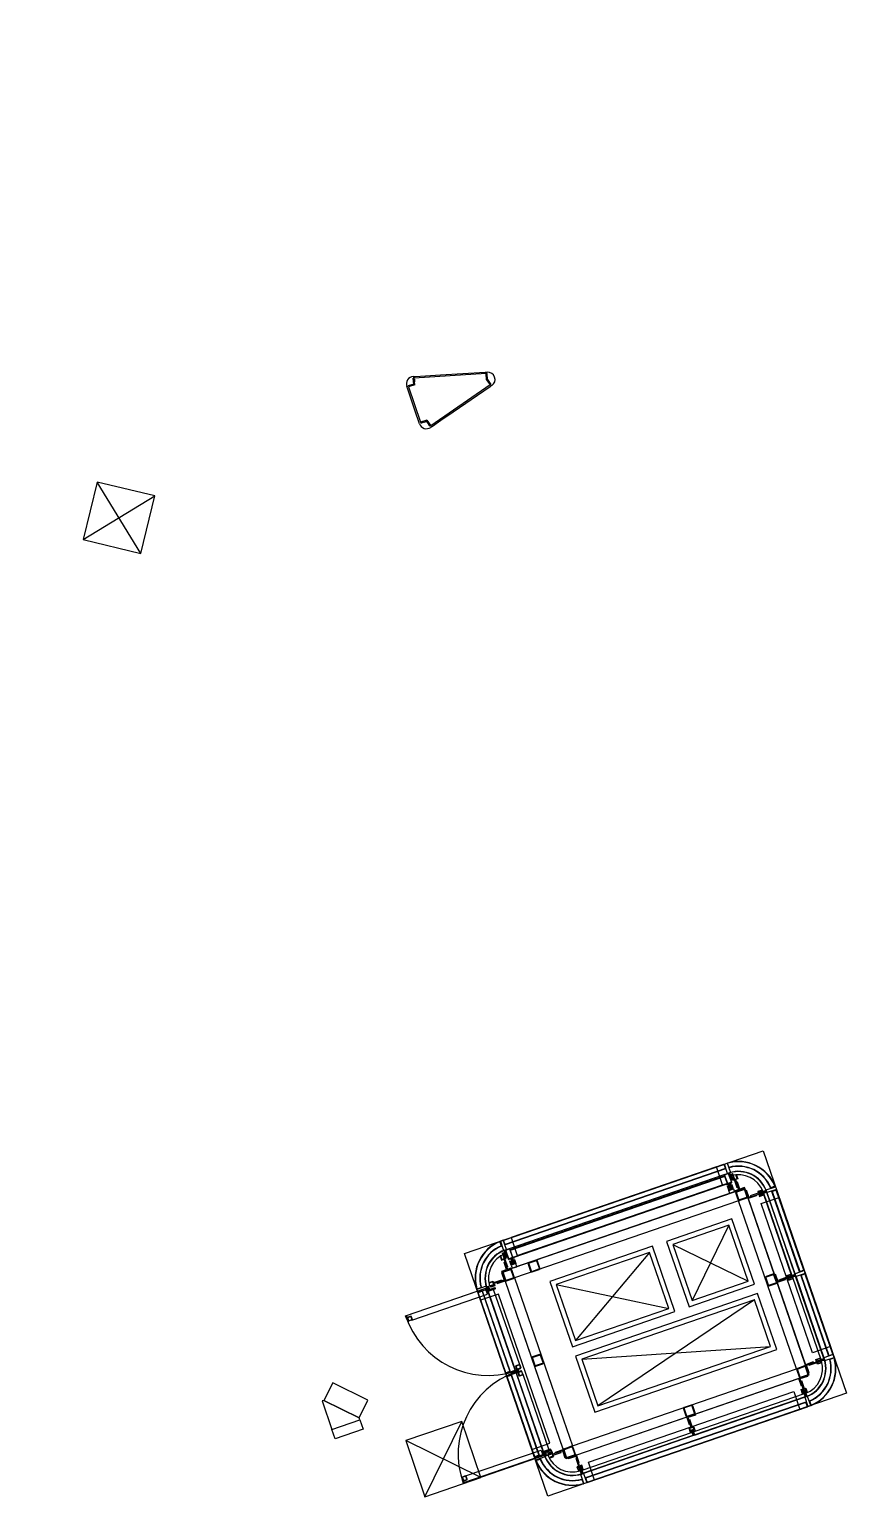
# Model space of a CAD drawing. Extents: x 809431 to 809707, y 818703 to 819368.
# Drawn here: x 809458.29 to 809466.57, y 819312.08 to 819326.95 of the extents above; entities that cross this region are included whole.
import ezdxf

# ---------------------------------------------------------------- set-up
doc = ezdxf.new("R2010")
doc.units = 0
for name, color, linetype in [('1', 7, 'Continuous'), ('A-G26_JG10-G-FramStel', 7, 'Continuous'), ('Fix Furn', 7, 'Continuous'), ('MAJ062__', 7, 'Continuous'), ('MAJ082__', 7, 'Continuous'), ('MAJ214__', 7, 'Continuous'), ('MAJ221__', 7, 'Continuous'), ('MAJ292__', 7, 'Continuous'), ('MAJ430_B', 7, 'Continuous'), ('MAJ570__', 7, 'Continuous'), ('MAJ724__', 7, 'Continuous'), ('OTC-LTC Hatch Arrival Concourse (Circulation) O2', 7, 'Continuous')]:
    doc.layers.add(name, color=color, linetype=linetype)

# ---------------------------------------------------------------- blocks, each defined once
blk = doc.blocks.new('8-Seater')
at = {"layer": 'Fix Furn'}
for points in [[(316.683, 206.688), (316.683, 206.608), (315.083, 206.608), (315.083, 206.688)], [(315.883, 206.608), (315.883, 206.028), (315.083, 206.028), (315.083, 206.608)], [(316.683, 206.608), (316.683, 206.028), (315.883, 206.028), (315.883, 206.608)], [(315.883, 206.028), (315.883, 205.448), (315.083, 205.448), (315.083, 206.028)], [(316.683, 206.028), (316.683, 205.448), (315.883, 205.448), (315.883, 206.028)], [(315.883, 205.448), (315.883, 204.868), (315.083, 204.868), (315.083, 205.448)], [(316.683, 205.448), (316.683, 204.868), (315.883, 204.868), (315.883, 205.448)], [(315.883, 204.868), (315.883, 204.288), (315.083, 204.288), (315.083, 204.868)], [(316.683, 204.868), (316.683, 204.288), (315.883, 204.288), (315.883, 204.868)], [(316.383, 203.988), (315.383, 203.988), (315.383, 204.288), (316.383, 204.288)], [(315.883, 203.408), (315.883, 203.988), (315.083, 203.988), (315.083, 203.408)], [(316.683, 203.408), (316.683, 203.988), (315.883, 203.988), (315.883, 203.408)], [(315.883, 202.828), (315.883, 203.408), (315.083, 203.408), (315.083, 202.828)], [(316.683, 202.828), (316.683, 203.408), (315.883, 203.408), (315.883, 202.828)], [(315.883, 202.248), (315.883, 202.828), (315.083, 202.828), (315.083, 202.248)], [(316.683, 202.248), (316.683, 202.828), (315.883, 202.828), (315.883, 202.248)], [(315.883, 201.668), (315.883, 202.248), (315.083, 202.248), (315.083, 201.668)], [(316.683, 201.668), (316.683, 202.248), (315.883, 202.248), (315.883, 201.668)], [(316.683, 201.588), (316.683, 201.668), (315.083, 201.668), (315.083, 201.588)]]:
    blk.add_lwpolyline(points, close=True, dxfattribs=at)

msp = doc.modelspace()

# ---------------------------------------------------------------- linework, layer by layer
at = {"layer": '1'}
for p, q in [((809462.188, 819323.419), (809462.178, 819323.418)), ((809462.182, 819323.358), (809462.178, 819323.418)), ((809462.917, 819323.464), (809462.188, 819323.419)), ((809462.192, 819323.351), (809462.188, 819323.419)), ((809462.189, 819323.408), (809462.191, 819323.382)), ((809462.917, 819323.464), (809462.927, 819323.464)), ((809462.921, 819323.401), (809462.917, 819323.464)), ((809462.921, 819323.401), (809462.956, 819323.349)), ((809462.931, 819323.404), (809462.927, 819323.464)), ((809462.931, 819323.404), (809462.965, 819323.355)), ((809462.182, 819323.358), (809462.125, 819323.339)), ((809462.133, 819323.341), (809462.125, 819323.339)), ((809462.133, 819323.341), (809462.125, 819323.339)), ((809462.129, 819323.329), (809462.125, 819323.339)), ((809462.192, 819323.351), (809462.129, 819323.329)), ((809462.129, 819323.329), (809462.252, 819322.97)), ((809462.16, 819323.35), (809462.168, 819323.353)), ((809462.16, 819323.35), (809462.168, 819323.353)), ((809462.956, 819323.349), (809462.354, 819322.936)), ((809462.956, 819323.349), (809462.965, 819323.355)), ((809462.316, 819322.992), (809462.252, 819322.97)), ((809462.252, 819322.97), (809462.256, 819322.96)), ((809462.312, 819322.98), (809462.256, 819322.96)), ((809462.263, 819322.963), (809462.256, 819322.96)), ((809462.263, 819322.963), (809462.256, 819322.96)), ((809462.263, 819322.963), (809462.256, 819322.96)), ((809462.263, 819322.963), (809462.256, 819322.96)), ((809462.29, 819322.972), (809462.266, 819322.964)), ((809462.29, 819322.972), (809462.298, 819322.975)), ((809462.29, 819322.972), (809462.298, 819322.975)), ((809462.312, 819322.98), (809462.346, 819322.93)), ((809462.316, 819322.992), (809462.354, 819322.936)), ((809462.325, 819322.961), (809462.34, 819322.939)), ((809462.354, 819322.936), (809462.346, 819322.93))]:
    msp.add_line(p, q, dxfattribs=at)
for points in [[(809462.177, 819323.433), (809462.188, 819323.434), (809462.197, 819323.434)], [(809462.197, 819323.434), (809462.302, 819323.441), (809462.452, 819323.45), (809462.906, 819323.478), (809462.916, 819323.479), (809462.926, 819323.479)], [(809462.241, 819322.955), (809462.238, 819322.966), (809462.235, 819322.974), (809462.201, 819323.074), (809462.152, 819323.215), (809462.118, 819323.315), (809462.115, 819323.323), (809462.111, 819323.334)], [(809462.973, 819323.342), (809462.964, 819323.336), (809462.957, 819323.331), (809462.581, 819323.074), (809462.458, 819322.989), (809462.371, 819322.929), (809462.364, 819322.924), (809462.355, 819322.918)]]:
    msp.add_lwpolyline(points, dxfattribs=at)
for centre, start, end in [((809462.182, 819323.358), 93.534, 199), ((809462.931, 819323.404), 19, 93.5343), ((809462.931, 819323.404), 304.4657, 19), ((809462.312, 819322.98), 199, 304.466)]:
    msp.add_arc(centre, 0.075, start, end, dxfattribs=at)
at = {"layer": 'A-G26_JG10-G-FramStel'}
for points in [[(809465.453, 819315.177), (809465.523, 819315.201)], [(809465.469, 819315.09), (809465.445, 819315.161)], [(809465.475, 819315.092), (809465.451, 819315.163)], [(809465.455, 819315.171), (809465.525, 819315.195)], [(809465.554, 819315.112), (809465.483, 819315.088)], [(809465.556, 819315.107), (809465.485, 819315.082)], [(809465.533, 819315.191), (809465.558, 819315.12)], [(809465.539, 819315.193), (809465.564, 819315.123)], [(809463.421, 819314.477), (809463.35, 819314.453)], [(809463.423, 819314.471), (809463.352, 819314.447)], [(809463.455, 819314.396), (809463.431, 819314.467)], [(809463.461, 819314.398), (809463.437, 819314.469)], [(809463.081, 819314.347), (809463.105, 819314.276)], [(809463.087, 819314.349), (809463.111, 819314.278)], [(809463.16, 819314.387), (809463.089, 819314.363)], [(809463.162, 819314.381), (809463.091, 819314.357)], [(809463.194, 819314.307), (809463.17, 819314.377)], [(809463.2, 819314.309), (809463.176, 819314.379)], [(809463.342, 819314.437), (809463.366, 819314.366)], [(809463.348, 819314.439), (809463.372, 819314.368)], [(809463.38, 819314.364), (809463.451, 819314.388)], [(809463.382, 819314.358), (809463.453, 819314.382)], [(809465.821, 819314.336), (809465.751, 819314.312)], [(809465.823, 819314.33), (809465.753, 819314.306)], [(809465.856, 819314.255), (809465.831, 819314.326)], [(809465.862, 819314.257), (809465.837, 819314.328)], [(809463.119, 819314.274), (809463.19, 819314.299)], [(809463.121, 819314.268), (809463.192, 819314.293)], [(809465.743, 819314.296), (809465.767, 819314.225)], [(809465.749, 819314.298), (809465.773, 819314.227)], [(809465.781, 819314.223), (809465.852, 819314.247)], [(809465.783, 819314.217), (809465.854, 819314.241)], [(809463.379, 819313.482), (809463.403, 819313.411)], [(809463.385, 819313.484), (809463.409, 819313.413)], [(809463.458, 819313.522), (809463.387, 819313.498)], [(809463.46, 819313.516), (809463.389, 819313.492)], [(809463.417, 819313.409), (809463.488, 819313.433)], [(809463.419, 819313.403), (809463.49, 819313.427)], [(809463.492, 819313.441), (809463.468, 819313.512)], [(809463.498, 819313.443), (809463.474, 819313.514)], [(809466.063, 819313.364), (809466.088, 819313.294)], [(809466.069, 819313.366), (809466.094, 819313.296)], [(809466.142, 819313.405), (809466.071, 819313.38)], [(809466.144, 819313.399), (809466.073, 819313.374)], [(809466.102, 819313.292), (809466.173, 819313.316)], [(809466.104, 819313.286), (809466.175, 819313.31)], [(809466.176, 819313.324), (809466.152, 819313.395)], [(809466.182, 819313.326), (809466.158, 819313.397)], [(809464.915, 819312.969), (809464.939, 819312.898)], [(809464.921, 819312.971), (809464.945, 819312.9)], [(809464.993, 819313.009), (809464.922, 819312.985)], [(809464.995, 819313.003), (809464.925, 819312.979)], [(809465.028, 819312.928), (809465.003, 819312.999)], [(809465.034, 819312.93), (809465.009, 819313.001)], [(809464.953, 819312.896), (809465.024, 819312.92)], [(809464.955, 819312.89), (809465.026, 819312.914)], [(809463.724, 819312.48), (809463.7, 819312.55)], [(809463.73, 819312.482), (809463.706, 819312.552)], [(809463.707, 819312.566), (809463.778, 819312.591)], [(809463.71, 819312.56), (809463.78, 819312.585)], [(809463.788, 819312.581), (809463.813, 819312.51)], [(809463.794, 819312.583), (809463.819, 819312.512)], [(809463.809, 819312.502), (809463.738, 819312.478)], [(809463.811, 819312.496), (809463.74, 819312.472)]]:
    msp.add_lwpolyline(points, dxfattribs=at)
for centre, radius, start, end in [((809465.528, 819315.189), 0.0126, 19, 109), ((809465.457, 819315.165), 0.0126, 109, 199), ((809465.457, 819315.165), 0.0063, 109, 199), ((809465.481, 819315.094), 0.0126, 199, 289), ((809465.481, 819315.094), 0.0063, 199, 289), ((809465.528, 819315.189), 0.0063, 19, 109), ((809465.552, 819315.118), 0.0063, 289, 19), ((809465.552, 819315.118), 0.0126, 289, 19), ((809463.425, 819314.465), 0.0126, 19, 109), ((809463.425, 819314.465), 0.0063, 19, 109), ((809463.093, 819314.351), 0.0126, 109, 199), ((809463.093, 819314.351), 0.0063, 109, 199), ((809463.164, 819314.375), 0.0126, 19, 109), ((809463.164, 819314.375), 0.0063, 19, 109), ((809463.188, 819314.305), 0.0063, 289, 19), ((809463.188, 819314.305), 0.0126, 289, 19), ((809463.354, 819314.441), 0.0126, 109, 199), ((809463.354, 819314.441), 0.0063, 109, 199), ((809463.378, 819314.37), 0.0126, 199, 289), ((809463.378, 819314.37), 0.0063, 199, 289), ((809463.449, 819314.394), 0.0063, 289, 19), ((809463.449, 819314.394), 0.0126, 289, 19), ((809465.755, 819314.3), 0.0126, 109, 199), ((809465.755, 819314.3), 0.0063, 109, 199), ((809465.825, 819314.324), 0.0126, 19, 109), ((809465.825, 819314.324), 0.0063, 19, 109), ((809463.117, 819314.28), 0.0126, 199, 289), ((809463.117, 819314.28), 0.0063, 199, 289), ((809465.779, 819314.229), 0.0126, 199, 289), ((809465.779, 819314.229), 0.0063, 199, 289), ((809465.85, 819314.253), 0.0063, 289, 19), ((809465.85, 819314.253), 0.0126, 289, 19), ((809463.391, 819313.486), 0.0126, 109, 199), ((809463.391, 819313.486), 0.0063, 109, 199), ((809463.415, 819313.415), 0.0063, 199, 289), ((809463.462, 819313.51), 0.0126, 19, 109), ((809463.462, 819313.51), 0.0063, 19, 109), ((809463.486, 819313.439), 0.0063, 289, 19), ((809463.486, 819313.439), 0.0126, 289, 19), ((809463.415, 819313.415), 0.0126, 199, 289), ((809466.075, 819313.368), 0.0126, 109, 199), ((809466.075, 819313.368), 0.0063, 109, 199), ((809466.1, 819313.298), 0.0126, 199, 289), ((809466.1, 819313.298), 0.0063, 199, 289), ((809466.146, 819313.393), 0.0126, 19, 109), ((809466.146, 819313.393), 0.0063, 19, 109), ((809466.17, 819313.322), 0.0063, 289, 19), ((809466.17, 819313.322), 0.0126, 289, 19), ((809464.927, 819312.973), 0.0126, 109, 199), ((809464.927, 819312.973), 0.0063, 109, 199), ((809464.997, 819312.997), 0.0126, 19, 109), ((809464.997, 819312.997), 0.0063, 19, 109), ((809464.951, 819312.902), 0.0126, 199, 289), ((809464.951, 819312.902), 0.0063, 199, 289), ((809465.022, 819312.926), 0.0063, 289, 19), ((809465.022, 819312.926), 0.0126, 289, 19), ((809463.712, 819312.554), 0.0126, 109, 199), ((809463.712, 819312.554), 0.0063, 109, 199), ((809463.782, 819312.579), 0.0126, 19, 109), ((809463.782, 819312.579), 0.0063, 19, 109), ((809463.736, 819312.484), 0.0126, 199, 289), ((809463.736, 819312.484), 0.0063, 199, 289), ((809463.807, 819312.508), 0.0063, 289, 19), ((809463.807, 819312.508), 0.0126, 289, 19)]:
    msp.add_arc(centre, radius, start, end, dxfattribs=at)
at = {"layer": 'MAJ062__'}
msp.add_line((809462.436, 819313.965), (809462.436, 819313.965), dxfattribs=at)
at = {"layer": 'MAJ082__'}
msp.add_lwpolyline([(809465.721, 819315.587), (809466.568, 819313.128), (809463.542, 819312.086), (809462.696, 819314.545)], close=True, dxfattribs=at)
at = {"layer": 'MAJ214__'}
for points in [[(809461.63, 819312.878), (809461.719, 819313.057), (809461.362, 819313.235), (809461.273, 819313.056)], [(809461.637, 819312.859), (809461.63, 819312.878), (809461.273, 819313.056), (809461.254, 819313.05), (809461.353, 819312.761)], [(809461.67, 819312.763), (809461.386, 819312.665), (809461.353, 819312.761), (809461.637, 819312.859)]]:
    msp.add_lwpolyline(points, close=True, dxfattribs=at)
at = {"layer": 'MAJ221__'}
for p, q in [((809465.374, 819314.832), (809465.002, 819314.07)), ((809464.807, 819314.637), (809465.569, 819314.265)), ((809464.57, 819314.556), (809463.82, 819313.663)), ((809463.625, 819314.23), (809464.766, 819313.988)), ((809465.634, 819314.076), (809464.048, 819313.001)), ((809463.885, 819313.474), (809465.797, 819313.603))]:
    msp.add_line(p, q, dxfattribs=at)
at = {"layer": 'MAJ292__'}
for p, q in [((809465.328, 819315.345), (809465.371, 819315.36)), ((809465.371, 819315.36), (809465.403, 819315.266)), ((809465.38, 819315.363), (809465.405, 819315.292)), ((809465.39, 819315.344), (809465.384, 819315.361)), ((809465.403, 819315.266), (809463.144, 819314.487)), ((809463.154, 819314.597), (809465.328, 819315.345)), ((809465.333, 819315.331), (809463.159, 819314.582)), ((809465.335, 819315.326), (809463.16, 819314.577)), ((809465.36, 819315.254), (809463.185, 819314.505)), ((809465.361, 819315.251), (809463.186, 819314.502)), ((809465.408, 819315.293), (809465.391, 819315.342)), ((809465.405, 819315.292), (809465.408, 819315.293)), ((809465.46, 819315.21), (809465.469, 819315.213)), ((809465.759, 819315.171), (809465.688, 819315.147)), ((809465.688, 819315.147), (809465.689, 819315.144)), ((809465.689, 819315.144), (809465.757, 819315.167)), ((809465.727, 819315.157), (809466.014, 819314.321)), ((809465.757, 819315.167), (809466.045, 819314.331)), ((809466.048, 819314.33), (809465.759, 819315.171)), ((809463.106, 819314.558), (809463.1, 819314.575)), ((809463.102, 819314.579), (809463.126, 819314.508)), ((809463.123, 819314.507), (809463.107, 819314.555)), ((809463.111, 819314.582), (809463.154, 819314.597)), ((809463.144, 819314.487), (809463.111, 819314.582)), ((809463.126, 819314.508), (809463.123, 819314.507)), ((809463.134, 819314.409), (809463.124, 819314.406)), ((809466.045, 819314.331), (809465.976, 819314.308)), ((809465.976, 819314.308), (809465.977, 819314.305)), ((809465.977, 819314.305), (809466.048, 819314.33)), ((809465.981, 819314.296), (809466.052, 819314.32)), ((809466.05, 819314.316), (809465.982, 819314.293)), ((809466.02, 819314.306), (809466.307, 819313.47)), ((809466.338, 819313.48), (809466.05, 819314.316)), ((809466.052, 819314.32), (809466.341, 819313.479)), ((809462.1, 819313.914), (809462.942, 819314.204)), ((809462.909, 819314.189), (809462.104, 819313.912)), ((809462.928, 819314.134), (809462.909, 819314.189)), ((809462.94, 819314.2), (809462.912, 819314.19)), ((809462.922, 819314.194), (809462.94, 819314.201)), ((809463.212, 819313.353), (809462.922, 819314.194)), ((809462.941, 819314.198), (809462.926, 819314.192)), ((809462.926, 819314.192), (809462.936, 819314.164)), ((809462.935, 819314.178), (809462.932, 819314.188)), ((809462.936, 819314.189), (809462.94, 819314.179)), ((809462.941, 819314.18), (809462.937, 819314.189)), ((809462.937, 819314.161), (809463.214, 819313.357)), ((809462.94, 819314.201), (809462.941, 819314.198)), ((809462.945, 819314.185), (809462.94, 819314.2)), ((809462.942, 819314.204), (809462.948, 819314.186)), ((809462.942, 819314.191), (809462.945, 819314.181)), ((809462.948, 819314.186), (809462.945, 819314.185)), ((809462.947, 819314.181), (809463.005, 819314.201)), ((809463.006, 819314.196), (809462.948, 819314.176)), ((809462.949, 819314.175), (809463.006, 819314.195)), ((809463.008, 819314.19), (809462.95, 819314.17)), ((809463.256, 819313.416), (809462.992, 819314.18)), ((809463.005, 819314.201), (809463.006, 819314.196)), ((809463.006, 819314.195), (809463.008, 819314.19)), ((809465.982, 819314.293), (809465.981, 819314.296)), ((809462.163, 819313.87), (809462.928, 819314.134)), ((809462.106, 819313.896), (809462.1, 819313.914)), ((809462.104, 819313.912), (809462.107, 819313.914)), ((809462.108, 819313.913), (809462.104, 819313.911)), ((809462.104, 819313.911), (809462.104, 819313.912)), ((809462.104, 819313.912), (809462.109, 819313.897)), ((809462.109, 819313.897), (809462.106, 819313.896)), ((809462.112, 819313.881), (809462.106, 819313.896)), ((809462.126, 819313.863), (809462.109, 819313.912)), ((809462.11, 819313.912), (809462.127, 819313.863)), ((809462.112, 819313.881), (809462.119, 819313.884)), ((809462.127, 819313.863), (809462.116, 819313.895)), ((809462.117, 819313.898), (809462.154, 819313.911)), ((809462.117, 819313.896), (809462.128, 819313.864)), ((809462.155, 819313.91), (809462.118, 819313.897)), ((809462.128, 819313.864), (809462.118, 819313.892)), ((809462.131, 819313.864), (809462.121, 819313.893)), ((809462.122, 819313.898), (809462.15, 819313.908)), ((809462.122, 819313.896), (809462.151, 819313.906)), ((809462.127, 819313.863), (809462.126, 819313.863)), ((809462.128, 819313.864), (809462.127, 819313.863)), ((809462.162, 819313.873), (809462.134, 819313.863)), ((809462.163, 819313.87), (809462.135, 819313.861)), ((809462.154, 819313.911), (809462.155, 819313.91)), ((809462.154, 819313.904), (809462.164, 819313.876)), ((809462.156, 819313.905), (809462.166, 819313.877)), ((809463.221, 819313.409), (809463.249, 819313.419)), ((809463.222, 819313.407), (809463.25, 819313.416)), ((809463.253, 819313.415), (809463.263, 819313.386)), ((809463.256, 819313.416), (809463.266, 819313.387)), ((809466.27, 819313.457), (809466.338, 819313.48)), ((809466.341, 819313.479), (809466.27, 819313.454)), ((809466.27, 819313.454), (809466.27, 819313.457)), ((809463.23, 819313.359), (809463.212, 819313.353)), ((809463.213, 819313.36), (809463.215, 819313.357)), ((809463.214, 819313.357), (809463.213, 819313.36)), ((809463.263, 819313.379), (809463.214, 819313.362)), ((809463.214, 819313.363), (809463.263, 819313.379)), ((809463.214, 819313.357), (809463.229, 819313.362)), ((809463.215, 819313.357), (809463.214, 819313.357)), ((809463.215, 819313.407), (809463.216, 819313.407)), ((809463.228, 819313.37), (809463.215, 819313.407)), ((809463.233, 819313.35), (809463.215, 819313.343)), ((809463.215, 819313.343), (809463.505, 819312.502)), ((809463.216, 819313.407), (809463.229, 819313.37)), ((809463.228, 819313.374), (809463.218, 819313.403)), ((809463.219, 819313.341), (809463.234, 819313.347)), ((809463.22, 819313.342), (809463.219, 819313.341)), ((809463.219, 819313.341), (809463.22, 819313.338)), ((809463.496, 819312.537), (809463.219, 819313.341)), ((809463.23, 819313.375), (809463.22, 819313.403)), ((809463.221, 819313.338), (809463.22, 819313.342)), ((809463.271, 819313.355), (809463.222, 819313.338)), ((809463.223, 819313.337), (809463.272, 819313.354)), ((809463.229, 819313.362), (809463.23, 819313.359)), ((809463.23, 819313.37), (809463.263, 819313.381)), ((809463.245, 819313.364), (809463.23, 819313.359)), ((809463.263, 819313.38), (809463.231, 819313.369)), ((809463.262, 819313.383), (809463.233, 819313.373)), ((809463.248, 819313.355), (809463.233, 819313.35)), ((809463.234, 819313.347), (809463.233, 819313.35)), ((809463.262, 819313.381), (809463.234, 819313.371)), ((809463.238, 819313.34), (809463.251, 819313.303)), ((809463.252, 819313.303), (809463.239, 819313.34)), ((809463.272, 819313.354), (809463.24, 819313.343)), ((809463.24, 819313.342), (809463.272, 819313.353)), ((809463.241, 819313.336), (809463.251, 819313.308)), ((809463.245, 819313.364), (809463.242, 819313.371)), ((809463.243, 819313.337), (809463.253, 819313.309)), ((809463.272, 819313.352), (809463.244, 819313.343)), ((809463.273, 819313.35), (809463.245, 819313.34)), ((809463.248, 819313.355), (809463.251, 819313.348)), ((809463.251, 819313.303), (809463.252, 819313.303)), ((809463.256, 819313.307), (809463.284, 819313.317)), ((809463.257, 819313.305), (809463.285, 819313.315)), ((809463.263, 819313.381), (809463.263, 819313.38)), ((809463.263, 819313.379), (809463.263, 819313.379)), ((809463.272, 819313.354), (809463.271, 819313.355)), ((809463.272, 819313.353), (809463.272, 819313.354)), ((809463.286, 819313.32), (809463.276, 819313.349)), ((809463.288, 819313.321), (809463.279, 819313.349)), ((809463.288, 819313.321), (809463.552, 819312.556)), ((809466.138, 819313.123), (809465.019, 819312.738)), ((809466.137, 819313.165), (809466.14, 819313.166)), ((809466.162, 819313.094), (809466.137, 819313.165)), ((809466.14, 819313.166), (809466.164, 819313.098)), ((809465.003, 819312.732), (809463.884, 819312.347)), ((809462.707, 819312.29), (809463.472, 819312.553)), ((809463.472, 819312.553), (809463.491, 819312.497)), ((809463.507, 819312.506), (809463.497, 819312.534)), ((809463.505, 819312.523), (809463.508, 819312.513)), ((809463.513, 819312.515), (809463.509, 819312.525)), ((809463.51, 819312.525), (809463.514, 819312.515)), ((809463.57, 819312.558), (809463.512, 819312.538)), ((809463.514, 819312.533), (809463.572, 819312.553)), ((809463.572, 819312.552), (809463.514, 819312.533)), ((809463.519, 819312.517), (809463.515, 819312.527)), ((809463.516, 819312.528), (809463.574, 819312.548)), ((809463.52, 819312.524), (809463.517, 819312.523)), ((809463.517, 819312.523), (809463.522, 819312.508)), ((809463.526, 819312.506), (809463.52, 819312.524)), ((809463.572, 819312.553), (809463.57, 819312.558)), ((809463.574, 819312.548), (809463.572, 819312.552)), ((809462.685, 819312.217), (809463.526, 819312.506)), ((809463.491, 819312.497), (809462.687, 819312.22)), ((809463.522, 819312.508), (809463.494, 819312.498)), ((809463.505, 819312.502), (809463.523, 819312.508)), ((809463.522, 819312.511), (809463.507, 819312.506)), ((809463.523, 819312.508), (809463.522, 819312.511)), ((809463.859, 819312.38), (809463.856, 819312.379)), ((809463.856, 819312.379), (809463.879, 819312.311)), ((809463.883, 819312.31), (809463.859, 819312.38)), ((809462.673, 819312.273), (809462.69, 819312.224)), ((809462.674, 819312.273), (809462.673, 819312.273)), ((809462.673, 819312.25), (809462.681, 819312.252)), ((809462.673, 819312.25), (809462.679, 819312.235)), ((809462.691, 819312.224), (809462.674, 819312.273)), ((809462.687, 819312.242), (809462.675, 819312.274)), ((809462.675, 819312.274), (809462.675, 819312.273)), ((809462.675, 819312.273), (809462.686, 819312.241)), ((809462.676, 819312.274), (809462.685, 819312.245)), ((809462.678, 819312.275), (809462.688, 819312.246)), ((809462.707, 819312.29), (809462.679, 819312.28)), ((809462.681, 819312.236), (809462.679, 819312.235)), ((809462.679, 819312.235), (809462.685, 819312.217)), ((809462.708, 819312.287), (809462.68, 819312.278)), ((809462.687, 819312.22), (809462.681, 819312.236)), ((809462.725, 819312.254), (809462.688, 819312.241)), ((809462.688, 819312.24), (809462.725, 819312.253)), ((809462.691, 819312.245), (809462.719, 819312.254)), ((809462.692, 819312.242), (809462.72, 819312.252)), ((809462.721, 819312.258), (809462.711, 819312.286)), ((809462.723, 819312.258), (809462.713, 819312.287)), ((809462.725, 819312.253), (809462.725, 819312.254)), ((809462.69, 819312.222), (809462.686, 819312.221)), ((809462.686, 819312.221), (809462.687, 819312.22)), ((809462.687, 819312.22), (809462.69, 819312.222))]:
    msp.add_line(p, q, dxfattribs=at)
for points in [[(809465.249, 819315.424), (809463.168, 819314.707), (809463.231, 819314.526), (809465.311, 819315.242)], [(809465.328, 819315.345), (809465.371, 819315.36), (809465.403, 819315.266), (809465.361, 819315.251)], [(809465.332, 819315.344), (809465.369, 819315.356), (809465.4, 819315.267), (809465.363, 819315.255)], [(809466.188, 819313.314), (809465.536, 819315.206), (809463.076, 819314.359), (809463.109, 819314.263), (809463.728, 819312.466)], [(809464.946, 819315.197), (809464.965, 819315.204), (809464.963, 819315.21), (809464.944, 819315.203)], [(809464.949, 819315.208), (809464.95, 819315.205), (809464.956, 819315.207), (809464.955, 819315.21)], [(809464.993, 819315.214), (809465.012, 819315.22), (809465.01, 819315.226), (809464.991, 819315.219)], [(809464.997, 819315.224), (809464.998, 819315.222), (809465.003, 819315.224), (809465.002, 819315.226)], [(809465.04, 819315.23), (809465.059, 819315.236), (809465.057, 819315.242), (809465.038, 819315.236)], [(809465.044, 819315.241), (809465.045, 819315.238), (809465.051, 819315.24), (809465.05, 819315.243)], [(809465.088, 819315.246), (809465.106, 819315.253), (809465.105, 819315.258), (809465.086, 819315.252)], [(809465.091, 819315.257), (809465.092, 819315.254), (809465.098, 819315.256), (809465.097, 819315.259)], [(809465.135, 819315.263), (809465.154, 819315.269), (809465.152, 819315.275), (809465.133, 819315.268)], [(809465.139, 819315.273), (809465.14, 819315.27), (809465.145, 819315.272), (809465.144, 819315.275)], [(809465.182, 819315.279), (809465.201, 819315.285), (809465.199, 819315.291), (809465.18, 819315.284)], [(809465.186, 819315.29), (809465.187, 819315.287), (809465.192, 819315.289), (809465.191, 819315.292)], [(809465.229, 819315.295), (809465.248, 819315.302), (809465.246, 819315.307), (809465.227, 819315.301)], [(809465.233, 819315.306), (809465.234, 819315.303), (809465.24, 819315.305), (809465.239, 819315.308)], [(809465.277, 819315.311), (809465.296, 819315.318), (809465.294, 819315.324), (809465.275, 819315.317)], [(809465.28, 819315.322), (809465.281, 819315.319), (809465.287, 819315.321), (809465.286, 819315.324)], [(809465.42, 819315.201), (809465.406, 819315.244), (809465.401, 819315.242), (809465.414, 819315.204), (809465.376, 819315.191), (809465.363, 819315.229), (809465.358, 819315.228), (809465.373, 819315.185)], [(809465.431, 819315.169), (809465.384, 819315.153), (809465.373, 819315.185), (809465.42, 819315.201)], [(809466.059, 819313.376), (809465.473, 819315.078), (809463.204, 819314.297), (809463.578, 819313.209), (809463.578, 819313.209), (809463.79, 819312.595)], [(809464.52, 819315.051), (809464.539, 819315.057), (809464.537, 819315.063), (809464.518, 819315.057)], [(809464.524, 819315.062), (809464.525, 819315.059), (809464.531, 819315.061), (809464.53, 819315.064)], [(809464.568, 819315.067), (809464.586, 819315.074), (809464.584, 819315.079), (809464.566, 819315.073)], [(809464.571, 819315.078), (809464.572, 819315.075), (809464.578, 819315.077), (809464.577, 819315.08)], [(809464.615, 819315.083), (809464.634, 819315.09), (809464.632, 819315.096), (809464.613, 819315.089)], [(809464.618, 819315.094), (809464.619, 819315.091), (809464.625, 819315.093), (809464.624, 819315.096)], [(809464.662, 819315.1), (809464.681, 819315.106), (809464.679, 819315.112), (809464.66, 819315.105)], [(809464.666, 819315.111), (809464.667, 819315.108), (809464.672, 819315.11), (809464.671, 819315.112)], [(809464.709, 819315.116), (809464.728, 819315.123), (809464.726, 819315.128), (809464.707, 819315.122)], [(809464.713, 819315.127), (809464.714, 819315.124), (809464.72, 819315.126), (809464.719, 819315.129)], [(809464.757, 819315.132), (809464.776, 819315.139), (809464.774, 819315.144), (809464.755, 819315.138)], [(809464.76, 819315.143), (809464.761, 819315.14), (809464.767, 819315.142), (809464.766, 819315.145)], [(809464.804, 819315.149), (809464.823, 819315.155), (809464.821, 819315.161), (809464.802, 819315.154)], [(809464.808, 819315.159), (809464.809, 819315.157), (809464.814, 819315.158), (809464.813, 819315.161)], [(809464.851, 819315.165), (809464.87, 819315.171), (809464.868, 819315.177), (809464.849, 819315.171)], [(809464.855, 819315.176), (809464.856, 819315.173), (809464.862, 819315.175), (809464.861, 819315.178)], [(809464.898, 819315.181), (809464.917, 819315.188), (809464.915, 819315.193), (809464.897, 819315.187)], [(809464.902, 819315.192), (809464.903, 819315.189), (809464.909, 819315.191), (809464.908, 819315.194)], [(809465.577, 819315.112), (809465.648, 819315.137), (809465.651, 819315.129), (809465.571, 819315.101), (809465.542, 819315.186), (809465.55, 819315.189)], [(809465.713, 819315.182), (809465.711, 819315.186), (809465.668, 819315.172), (809465.673, 819315.158), (809465.592, 819315.13), (809465.596, 819315.119), (809465.677, 819315.147), (809465.685, 819315.124), (809465.727, 819315.139), (809465.726, 819315.144), (809465.688, 819315.131), (809465.675, 819315.169)], [(809465.884, 819315.114), (809466.405, 819313.601), (809466.223, 819313.538), (809465.703, 819315.051)], [(809464.047, 819314.888), (809464.066, 819314.895), (809464.064, 819314.9), (809464.046, 819314.894)], [(809464.051, 819314.899), (809464.052, 819314.896), (809464.058, 819314.898), (809464.057, 819314.901)], [(809464.095, 819314.904), (809464.114, 819314.911), (809464.112, 819314.917), (809464.093, 819314.91)], [(809464.098, 819314.915), (809464.099, 819314.912), (809464.105, 819314.914), (809464.104, 819314.917)], [(809464.142, 819314.921), (809464.161, 819314.927), (809464.159, 819314.933), (809464.14, 819314.926)], [(809464.146, 819314.931), (809464.147, 819314.929), (809464.152, 819314.931), (809464.151, 819314.933)], [(809464.189, 819314.937), (809464.208, 819314.943), (809464.206, 819314.949), (809464.187, 819314.943)], [(809464.193, 819314.948), (809464.194, 819314.945), (809464.2, 819314.947), (809464.199, 819314.95)], [(809464.237, 819314.953), (809464.256, 819314.96), (809464.254, 819314.965), (809464.235, 819314.959)], [(809464.24, 819314.964), (809464.241, 819314.961), (809464.247, 819314.963), (809464.246, 819314.966)], [(809464.284, 819314.97), (809464.303, 819314.976), (809464.301, 819314.982), (809464.282, 819314.975)], [(809464.288, 819314.98), (809464.289, 819314.977), (809464.294, 819314.979), (809464.293, 819314.982)], [(809464.331, 819314.986), (809464.35, 819314.992), (809464.348, 819314.998), (809464.329, 819314.991)], [(809464.335, 819314.997), (809464.336, 819314.994), (809464.341, 819314.996), (809464.341, 819314.999)], [(809464.378, 819315.002), (809464.397, 819315.009), (809464.395, 819315.014), (809464.376, 819315.008)], [(809464.382, 819315.013), (809464.383, 819315.01), (809464.389, 819315.012), (809464.388, 819315.015)], [(809464.426, 819315.018), (809464.445, 819315.025), (809464.443, 819315.031), (809464.424, 819315.024)], [(809464.429, 819315.029), (809464.43, 819315.026), (809464.436, 819315.028), (809464.435, 819315.031)], [(809464.473, 819315.035), (809464.492, 819315.041), (809464.49, 819315.047), (809464.471, 819315.04)], [(809464.477, 819315.045), (809464.478, 819315.043), (809464.483, 819315.045), (809464.482, 819315.047)], [(809463.622, 819314.742), (809463.641, 819314.748), (809463.639, 819314.754), (809463.62, 819314.747)], [(809463.626, 819314.752), (809463.627, 819314.75), (809463.632, 819314.752), (809463.631, 819314.754)], [(809463.669, 819314.758), (809463.688, 819314.764), (809463.686, 819314.77), (809463.667, 819314.764)], [(809463.673, 819314.769), (809463.674, 819314.766), (809463.68, 819314.768), (809463.679, 819314.771)], [(809463.717, 819314.774), (809463.735, 819314.781), (809463.734, 819314.786), (809463.715, 819314.78)], [(809463.72, 819314.785), (809463.721, 819314.782), (809463.727, 819314.784), (809463.726, 819314.787)], [(809463.764, 819314.79), (809463.783, 819314.797), (809463.781, 819314.803), (809463.762, 819314.796)], [(809463.768, 819314.801), (809463.769, 819314.798), (809463.774, 819314.8), (809463.773, 819314.803)], [(809463.811, 819314.807), (809463.83, 819314.813), (809463.828, 819314.819), (809463.809, 819314.812)], [(809463.815, 819314.818), (809463.816, 819314.815), (809463.821, 819314.817), (809463.82, 819314.819)], [(809463.858, 819314.823), (809463.877, 819314.83), (809463.875, 819314.835), (809463.856, 819314.829)], [(809463.862, 819314.834), (809463.863, 819314.831), (809463.869, 819314.833), (809463.868, 819314.836)], [(809463.906, 819314.839), (809463.925, 819314.846), (809463.923, 819314.851), (809463.904, 819314.845)], [(809463.909, 819314.85), (809463.91, 819314.847), (809463.916, 819314.849), (809463.915, 819314.852)], [(809463.953, 819314.856), (809463.972, 819314.862), (809463.97, 819314.868), (809463.951, 819314.861)], [(809463.957, 819314.866), (809463.958, 819314.864), (809463.963, 819314.865), (809463.962, 819314.868)], [(809464, 819314.872), (809464.019, 819314.878), (809464.017, 819314.884), (809463.998, 819314.878)], [(809464.004, 819314.883), (809464.005, 819314.88), (809464.011, 819314.882), (809464.01, 819314.885)], [(809463.197, 819314.595), (809463.215, 819314.602), (809463.213, 819314.607), (809463.195, 819314.601)], [(809463.2, 819314.606), (809463.201, 819314.603), (809463.207, 819314.605), (809463.206, 819314.608)], [(809463.244, 819314.611), (809463.263, 819314.618), (809463.261, 819314.624), (809463.242, 819314.617)], [(809463.247, 819314.622), (809463.248, 819314.619), (809463.254, 819314.621), (809463.253, 819314.624)], [(809463.291, 819314.628), (809463.31, 819314.634), (809463.308, 819314.64), (809463.289, 819314.633)], [(809463.295, 819314.638), (809463.296, 819314.636), (809463.301, 819314.638), (809463.3, 819314.64)], [(809463.338, 819314.644), (809463.357, 819314.65), (809463.355, 819314.656), (809463.336, 819314.65)], [(809463.342, 819314.655), (809463.343, 819314.652), (809463.349, 819314.654), (809463.348, 819314.657)], [(809463.386, 819314.66), (809463.405, 819314.667), (809463.403, 819314.672), (809463.384, 819314.666)], [(809463.389, 819314.671), (809463.39, 819314.668), (809463.396, 819314.67), (809463.395, 819314.673)], [(809463.433, 819314.677), (809463.452, 819314.683), (809463.45, 819314.689), (809463.431, 819314.682)], [(809463.437, 819314.687), (809463.438, 819314.684), (809463.443, 819314.686), (809463.442, 819314.689)], [(809463.48, 819314.693), (809463.499, 819314.699), (809463.497, 819314.705), (809463.478, 819314.698)], [(809463.484, 819314.704), (809463.485, 819314.701), (809463.491, 819314.703), (809463.49, 819314.706)], [(809463.527, 819314.709), (809463.546, 819314.716), (809463.544, 819314.721), (809463.526, 819314.715)], [(809463.531, 819314.72), (809463.532, 819314.717), (809463.538, 819314.719), (809463.537, 819314.722)], [(809463.575, 819314.725), (809463.594, 819314.732), (809463.592, 819314.738), (809463.573, 819314.731)], [(809463.578, 819314.736), (809463.579, 819314.733), (809463.585, 819314.735), (809463.584, 819314.738)], [(809463.111, 819314.582), (809463.154, 819314.597), (809463.186, 819314.502), (809463.144, 819314.487)], [(809463.115, 819314.58), (809463.152, 819314.593), (809463.182, 819314.504), (809463.146, 819314.491)], [(809463.17, 819314.427), (809463.155, 819314.469), (809463.16, 819314.471), (809463.173, 819314.433), (809463.211, 819314.446), (809463.198, 819314.484), (809463.203, 819314.485), (809463.217, 819314.443)], [(809463.108, 819314.269), (809463.079, 819314.354), (809463.07, 819314.351), (809463.097, 819314.274), (809463.026, 819314.25), (809463.028, 819314.242)], [(809463.181, 819314.395), (809463.228, 819314.411), (809463.217, 819314.443), (809463.17, 819314.427)], [(809465.87, 819314.261), (809465.941, 819314.286), (809465.944, 819314.278), (809465.864, 819314.25), (809465.835, 819314.335), (809465.843, 819314.338)], [(809462.993, 819314.25), (809463.074, 819314.278), (809463.078, 819314.268), (809462.996, 819314.24), (809463.004, 819314.217), (809462.962, 819314.203), (809462.96, 819314.207), (809462.998, 819314.22), (809462.985, 819314.258), (809462.947, 819314.245), (809462.945, 819314.25), (809462.988, 819314.265)], [(809462.858, 819314.072), (809463.379, 819312.559), (809463.561, 819312.622), (809463.04, 819314.134)], [(809466.162, 819313.413), (809466.233, 819313.437), (809466.23, 819313.446), (809466.151, 819313.418), (809466.18, 819313.333), (809466.188, 819313.336)], [(809466.312, 819313.442), (809466.313, 819313.437), (809466.271, 819313.423), (809466.266, 819313.437), (809466.185, 819313.409), (809466.181, 819313.419), (809466.262, 819313.447), (809466.255, 819313.47), (809466.297, 819313.484), (809466.299, 819313.48), (809466.261, 819313.467), (809466.274, 819313.429)], [(809466.094, 819313.273), (809466.118, 819313.202), (809466.11, 819313.199), (809466.082, 819313.278), (809466.168, 819313.308), (809466.17, 819313.299)], [(809466.095, 819312.965), (809464.015, 819312.249), (809463.952, 819312.431), (809466.033, 819313.147)], [(809466.152, 819313.091), (809466.128, 819313.162), (809466.125, 819313.161), (809466.148, 819313.093), (809465.029, 819312.707), (809465.01, 819312.761), (809465.008, 819312.76), (809465.027, 819312.703)], [(809466.153, 819313.181), (809466.168, 819313.138), (809466.163, 819313.137), (809466.15, 819313.175), (809466.112, 819313.162), (809466.125, 819313.124), (809466.12, 819313.122), (809466.106, 819313.165), (809466.128, 819313.172), (809466.1, 819313.254), (809466.111, 819313.257), (809466.139, 819313.176)], [(809464.959, 819312.882), (809464.983, 819312.811), (809464.975, 819312.808), (809464.948, 819312.888), (809465.033, 819312.917), (809465.036, 819312.908)], [(809463.893, 819312.313), (809463.868, 819312.384), (809463.871, 819312.385), (809463.894, 819312.317), (809465.014, 819312.702), (809464.995, 819312.756), (809464.998, 819312.757), (809465.018, 819312.7)], [(809463.578, 819312.549), (809463.536, 819312.535), (809463.541, 819312.52), (809463.584, 819312.534)], [(809463.595, 819312.501), (809463.676, 819312.529), (809463.673, 819312.54), (809463.591, 819312.512), (809463.584, 819312.534), (809463.541, 819312.52), (809463.543, 819312.515), (809463.58, 819312.528), (809463.593, 819312.49), (809463.556, 819312.477), (809463.557, 819312.472), (809463.6, 819312.487)], [(809463.697, 819312.557), (809463.726, 819312.472), (809463.718, 819312.469), (809463.692, 819312.546), (809463.621, 819312.522), (809463.618, 819312.53)], [(809463.827, 819312.492), (809463.851, 819312.421), (809463.859, 819312.424), (809463.832, 819312.504), (809463.747, 819312.474), (809463.75, 819312.466)], [(809463.836, 819312.383), (809463.851, 819312.341), (809463.856, 819312.342), (809463.843, 819312.38), (809463.881, 819312.393), (809463.894, 819312.355), (809463.898, 819312.357), (809463.884, 819312.4), (809463.861, 819312.392), (809463.833, 819312.473), (809463.823, 819312.47), (809463.851, 819312.388)]]:
    msp.add_lwpolyline(points, close=True, dxfattribs=at)
for points in [[(809465.413, 819315.352), (809465.39, 819315.344)], [(809465.391, 819315.342), (809465.414, 819315.349)], [(809465.414, 819315.349), (809465.43, 819315.301), (809465.433, 819315.302), (809465.416, 819315.353), (809465.413, 819315.352)], [(809463.451, 819313.271), (809463.728, 819312.468), (809466.186, 819313.314), (809465.535, 819315.205), (809463.077, 819314.359), (809463.11, 819314.264)], [(809465.369, 819315.248), (809465.348, 819315.241), (809465.347, 819315.244), (809465.368, 819315.251)], [(809465.371, 819315.252), (809465.37, 819315.254), (809465.368, 819315.253), (809465.368, 819315.251)], [(809465.369, 819315.248), (809465.386, 819315.2), (809465.389, 819315.201), (809465.372, 819315.249)], [(809465.371, 819315.252), (809465.373, 819315.253), (809465.374, 819315.25), (809465.372, 819315.249)], [(809465.38, 819315.255), (809465.379, 819315.255), (809465.38, 819315.252), (809465.381, 819315.253)], [(809465.38, 819315.255), (809465.38, 819315.257), (809465.383, 819315.258), (809465.383, 819315.256)], [(809465.384, 819315.254), (809465.401, 819315.205), (809465.398, 819315.204), (809465.381, 819315.253)], [(809465.384, 819315.254), (809465.405, 819315.261), (809465.404, 819315.264), (809465.383, 819315.256)], [(809465.46, 819315.21), (809465.432, 819315.291), (809465.418, 819315.286), (809465.403, 819315.329), (809465.408, 819315.33), (809465.421, 819315.293), (809465.458, 819315.306), (809465.445, 819315.343), (809465.45, 819315.345), (809465.465, 819315.303), (809465.441, 819315.294), (809465.469, 819315.213)], [(809465.535, 819315.205), (809465.532, 819315.214), (809465.485, 819315.197), (809465.461, 819315.268), (809465.451, 819315.265), (809465.476, 819315.194), (809465.438, 819315.181), (809465.441, 819315.173), (809465.535, 819315.205)], [(809465.751, 819315.182), (809465.683, 819315.159), (809465.684, 819315.156), (809465.755, 819315.18)], [(809465.722, 819315.155), (809466.01, 819314.319)], [(809463.134, 819314.409), (809463.106, 819314.49), (809463.12, 819314.495), (809463.105, 819314.538), (809463.101, 819314.536), (809463.114, 819314.498), (809463.076, 819314.485), (809463.063, 819314.523), (809463.058, 819314.521), (809463.073, 819314.479), (809463.096, 819314.487), (809463.124, 819314.406)], [(809463.077, 819314.359), (809463.074, 819314.367), (809463.121, 819314.383), (809463.097, 819314.454), (809463.106, 819314.458), (809463.131, 819314.387), (809463.169, 819314.4), (809463.172, 819314.391), (809463.077, 819314.359)], [(809463.084, 819314.547), (809463.101, 819314.499), (809463.098, 819314.498), (809463.08, 819314.549), (809463.083, 819314.55)], [(809463.083, 819314.55), (809463.106, 819314.558)], [(809463.107, 819314.555), (809463.084, 819314.547)], [(809463.166, 819314.49), (809463.145, 819314.483), (809463.144, 819314.485), (809463.165, 819314.493)], [(809463.168, 819314.494), (809463.167, 819314.496), (809463.165, 819314.495), (809463.165, 819314.493)], [(809463.166, 819314.49), (809463.183, 819314.442), (809463.186, 819314.443), (809463.169, 819314.491)], [(809463.168, 819314.494), (809463.17, 819314.494), (809463.171, 819314.491), (809463.169, 819314.491)], [(809463.178, 819314.497), (809463.176, 819314.496), (809463.177, 819314.493), (809463.179, 819314.494)], [(809463.178, 819314.497), (809463.177, 819314.499), (809463.18, 819314.5), (809463.18, 819314.498)], [(809463.181, 819314.495), (809463.198, 819314.447), (809463.195, 819314.446), (809463.179, 819314.494)], [(809463.181, 819314.495), (809463.202, 819314.502), (809463.201, 819314.505), (809463.18, 819314.498)], [(809466.019, 819314.293), (809466.02, 819314.288), (809465.978, 819314.273), (809465.97, 819314.296), (809465.889, 819314.268), (809465.885, 819314.279), (809465.966, 819314.307), (809465.961, 819314.321), (809466.004, 819314.335), (809466.006, 819314.331), (809465.968, 819314.318), (809465.981, 819314.28), (809466.019, 819314.293)], [(809462.921, 819314.208), (809462.989, 819314.231), (809462.99, 819314.228), (809462.919, 819314.204)], [(809462.936, 819314.164), (809463.008, 819314.189), (809463.009, 819314.186), (809462.937, 819314.161)], [(809463.11, 819314.264), (809463.11, 819314.264), (809463.451, 819313.271), (809463.451, 819313.271)], [(809466.343, 819313.465), (809466.275, 819313.442), (809466.274, 819313.445), (809466.345, 819313.469)], [(809464.99, 819312.733), (809464.986, 819312.731), (809464.971, 819312.774), (809464.994, 819312.782), (809464.966, 819312.863), (809464.976, 819312.867), (809465.004, 819312.785), (809465.018, 819312.79), (809465.033, 819312.748), (809465.028, 819312.746), (809465.015, 819312.784), (809464.977, 819312.771), (809464.99, 819312.733)], [(809463.497, 819312.534), (809463.57, 819312.559), (809463.569, 819312.562), (809463.496, 819312.537)], [(809463.512, 819312.491), (809463.58, 819312.514), (809463.579, 819312.517), (809463.508, 819312.492)]]:
    msp.add_lwpolyline(points, dxfattribs=at)
for centre, radius, start, end in [((809465.473, 819315.078), 0.3, 19.955, 108.045), ((809465.473, 819315.078), 0.297, 20.5435, 107.4565), ((809465.473, 819315.078), 0.265, 20.7632, 107.2368), ((809463.204, 819314.297), 0.3, 109.955, 198.045), ((809463.204, 819314.297), 0.297, 110.5435, 197.4565), ((809463.204, 819314.297), 0.265, 110.7632, 197.2368), ((809463.204, 819314.297), 0.265, 110.7632, 197.2368), ((809462.937, 819314.189), 0.0055, 18.9999, 199.0001), ((809462.946, 819314.182), 0.012, 199, 289), ((809462.937, 819314.189), 0.0005, 19.0006, 199), ((809462.946, 819314.182), 0.007, 199, 289), ((809462.946, 819314.182), 0.006, 199, 289), ((809462.946, 819314.182), 0.001, 199, 289), ((809462.937, 819314.189), 0.881, 198.2029, 288.2029), ((809462.108, 819313.912), 0.002, 19, 109), ((809462.108, 819313.912), 0.001, 19, 109), ((809462.118, 819313.896), 0.002, 109, 199), ((809462.118, 819313.896), 0.001, 109, 199), ((809462.123, 819313.894), 0.005, 109, 199), ((809462.123, 819313.894), 0.0025, 109, 199), ((809462.133, 819313.865), 0.005, 199, 289), ((809462.133, 819313.865), 0.0025, 199, 289), ((809462.152, 819313.903), 0.005, 19, 109), ((809462.152, 819313.903), 0.0025, 19, 109), ((809462.161, 819313.875), 0.0025, 289, 19), ((809462.161, 819313.875), 0.005, 289, 19), ((809463.251, 819313.414), 0.005, 19, 109), ((809463.251, 819313.414), 0.0025, 19, 109), ((809466.059, 819313.376), 0.265, 290.7632, 17.2368), ((809466.059, 819313.376), 0.3, 289.955, 18.045), ((809466.059, 819313.376), 0.297, 290.5435, 17.4565), ((809463.513, 819312.515), 0.881, 109.7971, 199.7971), ((809463.214, 819313.361), 0.002, 109, 199), ((809463.214, 819313.361), 0.001, 109, 199), ((809463.223, 819313.404), 0.005, 109, 199), ((809463.223, 819313.404), 0.0025, 109, 199), ((809463.222, 819313.339), 0.002, 199, 289), ((809463.222, 819313.339), 0.001, 199, 289), ((809463.232, 819313.376), 0.005, 199, 289), ((809463.23, 819313.371), 0.002, 199, 289), ((809463.23, 819313.371), 0.001, 199, 289), ((809463.232, 819313.376), 0.0025, 199, 289), ((809463.24, 819313.341), 0.002, 109, 199), ((809463.24, 819313.341), 0.001, 109, 199), ((809463.245, 819313.338), 0.005, 109, 199), ((809463.245, 819313.338), 0.0025, 109, 199), ((809463.255, 819313.31), 0.005, 199, 289), ((809463.255, 819313.31), 0.0025, 199, 289), ((809463.261, 819313.386), 0.005, 289, 19), ((809463.261, 819313.386), 0.0025, 289, 19), ((809463.274, 819313.348), 0.005, 19, 109), ((809463.274, 819313.348), 0.0025, 19, 109), ((809463.284, 819313.319), 0.0025, 289, 19), ((809463.284, 819313.319), 0.005, 289, 19), ((809463.516, 819312.527), 0.012, 109, 199), ((809463.516, 819312.527), 0.007, 109, 199), ((809463.516, 819312.527), 0.006, 109, 199), ((809463.516, 819312.527), 0.001, 109, 199), ((809463.513, 819312.515), 0.0055, 198.9999, 19.0001), ((809463.79, 819312.595), 0.3, 199.955, 288.045), ((809463.79, 819312.595), 0.297, 200.5435, 287.4565), ((809463.513, 819312.515), 0.0005, 199, 18.9994), ((809463.79, 819312.595), 0.265, 200.7632, 287.2368), ((809462.68, 819312.275), 0.005, 109, 199), ((809462.68, 819312.275), 0.0025, 109, 199), ((809462.69, 819312.247), 0.005, 199, 289), ((809462.688, 819312.242), 0.002, 199, 289), ((809462.688, 819312.242), 0.001, 199, 289), ((809462.69, 819312.247), 0.0025, 199, 289), ((809462.689, 819312.223), 0.001, 289, 19), ((809462.689, 819312.223), 0.002, 289, 19), ((809462.709, 819312.285), 0.005, 19, 109), ((809462.709, 819312.285), 0.0025, 19, 109), ((809462.719, 819312.257), 0.0025, 289, 19), ((809462.719, 819312.257), 0.005, 289, 19)]:
    msp.add_arc(centre, radius, start, end, dxfattribs=at)
at = {"layer": 'MAJ430_B'}
for p, q in [((809459.418, 819321.642), (809458.974, 819322.365)), ((809458.835, 819321.781), (809459.558, 819322.225)), ((809462.296, 819312.08), (809462.668, 819312.843)), ((809462.863, 819312.276), (809462.101, 819312.648))]:
    msp.add_line(p, q, dxfattribs=at)
for points in [[(809459.558, 819322.225), (809458.974, 819322.365), (809458.835, 819321.781), (809459.418, 819321.642)], [(809462.668, 819312.843), (809462.101, 819312.648), (809462.296, 819312.08), (809462.863, 819312.276)]]:
    msp.add_lwpolyline(points, close=True, dxfattribs=at)
at = {"layer": 'MAJ570__'}
for points in [[(809465.633, 819314.234), (809465.405, 819314.896), (809464.743, 819314.668), (809464.971, 819314.006)], [(809465.569, 819314.265), (809465.374, 819314.832), (809464.807, 819314.637), (809465.002, 819314.07)], [(809464.829, 819313.957), (809464.601, 819314.619), (809463.561, 819314.261), (809463.789, 819313.599)], [(809464.766, 819313.988), (809464.57, 819314.556), (809463.625, 819314.23), (809463.82, 819313.663)], [(809465.861, 819313.572), (809465.665, 819314.139), (809463.822, 819313.505), (809464.017, 819312.937)], [(809465.797, 819313.603), (809465.634, 819314.076), (809463.885, 819313.474), (809464.048, 819313.001)]]:
    msp.add_lwpolyline(points, close=True, dxfattribs=at)
at = {"layer": 'OTC-LTC Hatch Arrival Concourse (Circulation) O2'}
for p, q in [((809463.094, 819314.679), (809465.325, 819315.447)), ((809465.34, 819315.405), (809463.108, 819314.637)), ((809465.378, 819315.415), (809465.362, 819315.462)), ((809465.845, 819315.227), (809465.797, 819315.211)), ((809465.811, 819315.173), (809465.858, 819315.189)), ((809465.814, 819315.174), (809466.094, 819314.361)), ((809466.135, 819314.375), (809465.855, 819315.188)), ((809465.858, 819315.189), (809466.138, 819314.376)), ((809463.071, 819314.621), (809463.055, 819314.668)), ((809466.14, 819314.372), (809466.045, 819314.339)), ((809466.055, 819314.311), (809466.045, 819314.339)), ((809466.149, 819314.343), (809466.055, 819314.311)), ((809466.138, 819314.376), (809466.091, 819314.36)), ((809466.095, 819314.356), (809466.094, 819314.361)), ((809466.151, 819314.338), (809466.104, 819314.322)), ((809466.105, 819314.328), (809466.107, 819314.323)), ((809466.107, 819314.323), (809466.387, 819313.51)), ((809466.137, 819314.371), (809466.135, 819314.375)), ((809466.149, 819314.343), (809466.14, 819314.372)), ((809466.147, 819314.342), (809466.148, 819314.337)), ((809466.428, 819313.524), (809466.148, 819314.337)), ((809462.82, 819314.186), (809462.867, 819314.202)), ((809462.88, 819314.164), (809462.832, 819314.148)), ((809462.877, 819314.163), (809463.157, 819313.35)), ((809462.832, 819314.148), (809463.112, 819313.334)), ((809463.115, 819313.335), (809462.835, 819314.149)), ((809466.384, 819313.509), (809466.431, 819313.525)), ((809466.444, 819313.487), (809466.396, 819313.471)), ((809463.112, 819313.334), (809463.16, 819313.351)), ((809463.114, 819313.33), (809463.209, 819313.362)), ((809463.124, 819313.301), (809463.114, 819313.33)), ((809463.117, 819313.331), (809463.115, 819313.335)), ((809463.124, 819313.301), (809463.218, 819313.334)), ((809463.125, 819313.297), (809463.173, 819313.313)), ((809463.127, 819313.302), (809463.128, 819313.298)), ((809463.408, 819312.484), (809463.128, 819313.298)), ((809463.158, 819313.345), (809463.157, 819313.35)), ((809463.168, 819313.317), (809463.17, 819313.312)), ((809463.17, 819313.312), (809463.45, 819312.499)), ((809463.218, 819313.334), (809463.209, 819313.362)), ((809466.155, 819313.036), (809463.924, 819312.268)), ((809463.938, 819312.226), (809466.17, 819312.994)), ((809466.192, 819313.052), (809466.208, 819313.005)), ((809463.453, 819312.5), (809463.405, 819312.483)), ((809463.419, 819312.446), (809463.466, 819312.462)), ((809463.885, 819312.258), (809463.901, 819312.211))]:
    msp.add_line(p, q, dxfattribs=at)
for points in [[(809465.34, 819315.403), (809463.109, 819314.634), (809463.093, 819314.681), (809465.324, 819315.45)], [(809465.357, 819315.461), (809465.39, 819315.367), (809465.361, 819315.357), (809465.329, 819315.451)], [(809465.856, 819315.194), (809465.762, 819315.162), (809465.752, 819315.19), (809465.847, 819315.222)], [(809463.06, 819314.67), (809463.092, 819314.575), (809463.121, 819314.585), (809463.088, 819314.68)], [(809462.831, 819314.152), (809462.925, 819314.185), (809462.916, 819314.213), (809462.821, 819314.181)], [(809466.433, 819313.521), (809466.338, 819313.488), (809466.348, 819313.46), (809466.442, 819313.492)], [(809466.154, 819313.039), (809463.923, 819312.27), (809463.939, 819312.223), (809466.171, 819312.991)], [(809466.204, 819313.003), (809466.171, 819313.097), (809466.143, 819313.088), (809466.175, 819312.993)], [(809463.407, 819312.479), (809463.502, 819312.511), (809463.511, 819312.483), (809463.417, 819312.45)], [(809463.906, 819312.212), (809463.874, 819312.306), (809463.902, 819312.316), (809463.935, 819312.221)]]:
    msp.add_lwpolyline(points, close=True, dxfattribs=at)
for points in [[(809465.358, 819315.458), (809465.363, 819315.46)], [(809465.373, 819315.417), (809465.377, 819315.418)], [(809466.091, 819314.36), (809465.811, 819315.173)], [(809465.812, 819315.179), (809465.814, 819315.174)], [(809465.854, 819315.193), (809465.855, 819315.188)], [(809463.061, 819314.667), (809463.056, 819314.666)], [(809463.075, 819314.626), (809463.07, 819314.624)], [(809466.104, 819314.322), (809466.384, 819313.509)], [(809466.431, 819313.525), (809466.151, 819314.338)], [(809462.875, 819314.168), (809462.877, 819314.163)], [(809463.16, 819313.351), (809462.88, 819314.164)], [(809462.834, 819314.153), (809462.835, 819314.149)], [(809466.388, 819313.505), (809466.387, 819313.51)], [(809466.43, 819313.52), (809466.428, 819313.524)], [(809463.405, 819312.483), (809463.125, 819313.297)], [(809463.173, 819313.313), (809463.453, 819312.5)], [(809466.188, 819313.047), (809466.193, 819313.049)], [(809466.203, 819313.006), (809466.208, 819313.007)], [(809463.41, 819312.48), (809463.408, 819312.484)], [(809463.451, 819312.494), (809463.45, 819312.499)], [(809463.891, 819312.256), (809463.886, 819312.255)], [(809463.905, 819312.215), (809463.9, 819312.213)]]:
    msp.add_lwpolyline(points, dxfattribs=at)
for centre, radius, start, end in [((809465.473, 819315.078), 0.397, 111.1653, 111.8876), ((809465.473, 819315.078), 0.353, 111.4563, 112.2479), ((809465.473, 819315.078), 0.4, 21.8659, 106.1338), ((809465.473, 819315.078), 0.397, 21.8659, 106.1121), ((809465.473, 819315.078), 0.353, 22.2758, 105.7518), ((809465.473, 819315.078), 0.35, 22.2758, 105.7239), ((809465.473, 819315.078), 0.353, 21.4563, 22.2479), ((809465.473, 819315.078), 0.397, 21.1653, 21.8876), ((809463.204, 819314.297), 0.4, 111.8662, 196.134), ((809463.204, 819314.297), 0.397, 111.8879, 196.134), ((809463.204, 819314.297), 0.353, 112.2482, 195.7242), ((809463.204, 819314.297), 0.35, 112.2761, 195.7242), ((809463.204, 819314.297), 0.397, 106.1124, 106.8347), ((809463.204, 819314.297), 0.353, 105.7521, 106.5437), ((809463.204, 819314.297), 0.397, 196.1124, 196.8347), ((809463.204, 819314.297), 0.353, 195.7521, 196.5437), ((809466.059, 819313.376), 0.35, 292.2761, 15.7242), ((809466.059, 819313.376), 0.353, 292.2482, 15.7242), ((809466.059, 819313.376), 0.397, 291.8879, 16.134), ((809466.059, 819313.376), 0.4, 291.8662, 16.134), ((809466.059, 819313.376), 0.353, 15.7521, 16.5437), ((809466.059, 819313.376), 0.397, 16.1124, 16.8347), ((809466.059, 819313.376), 0.353, 285.7521, 286.5437), ((809466.059, 819313.376), 0.397, 286.1124, 286.8347), ((809463.79, 819312.595), 0.4, 201.8659, 286.1338), ((809463.79, 819312.595), 0.397, 201.1653, 201.8876), ((809463.79, 819312.595), 0.397, 201.8659, 286.1121), ((809463.79, 819312.595), 0.353, 201.4563, 202.2479), ((809463.79, 819312.595), 0.353, 202.2758, 285.7518), ((809463.79, 819312.595), 0.35, 202.2758, 285.7239), ((809463.79, 819312.595), 0.353, 291.4563, 292.2479), ((809463.79, 819312.595), 0.397, 291.1653, 291.8876)]:
    msp.add_arc(centre, radius, start, end, dxfattribs=at)

# ---------------------------------------------------------------- block references
at = {"layer": 'MAJ724__', "rotation": -71.0001098042651}
msp.add_blockref('8-Seater', (809162.713, 819560.461), dxfattribs=at)

doc.saveas('drawing.dxf')
